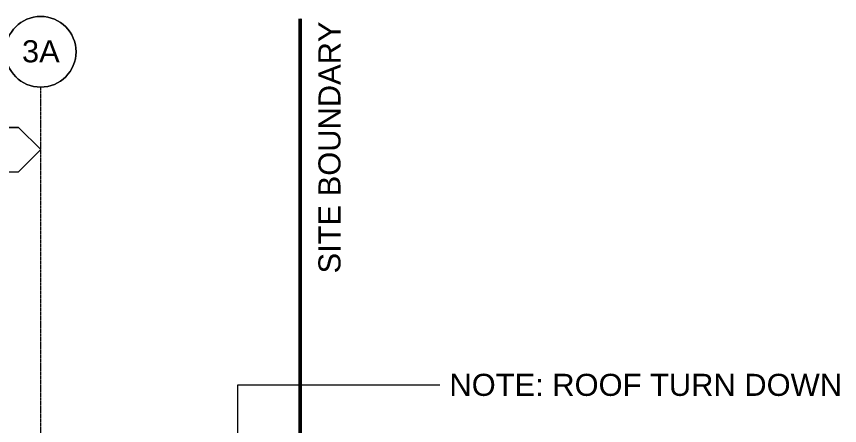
# Model space of a CAD drawing. Header units: millimetres. Extents: x -4612930 to -4329258, y -1064 to 30311.
# Drawn here: x -4538854 to -4520229, y 17642 to 26905 of the extents above; entities that cross this region are included whole.
import ezdxf

# ---------------------------------------------------------------- set-up
doc = ezdxf.new("R2010")
doc.units = ezdxf.units.MM
doc.linetypes.add('BOUNDARY', pattern=[16, 10, -3, 0, -3])
doc.linetypes.add('Grid Line', pattern=[21, 12, -3, 3, -3])
for name, color, linetype, lineweight in [('A-DETL', 90, 'Continuous', 18), ('A-DETL-GENF', 92, 'Continuous', 5), ('G-ANNO-TEXT', 231, 'Continuous', 5), ('S-GRID', 1, 'Continuous', 5), ('S-GRID-IDEN', 1, 'Continuous', 5)]:
    doc.layers.add(name, color=color, linetype=linetype, lineweight=lineweight)
doc.styles.add('Arial', font='arial.ttf', dxfattribs={"height": 500})

# ---------------------------------------------------------------- blocks, each defined once
blk = doc.blocks.new('Dimension - Grids _2D_ - 1-200-639481-SOUTH WEST')
at = {"layer": 'A-DETL-GENF'}
for p, q in [((-4577804.6142, 24390.2847), (-4578304.6142, 23890.2847)), ((-4578304.6142, 23890.2847), (-4577804.6142, 24390.2847)), ((-4558804.6142, 24390.2847), (-4577804.6142, 24390.2847)), ((-4577804.6142, 24390.2847), (-4558804.6142, 24390.2847)), ((-4558304.6142, 23890.2847), (-4558804.6142, 24390.2847)), ((-4558304.6142, 23890.2847), (-4558804.6142, 24390.2847)), ((-4578304.6142, 23890.2847), (-4577804.6142, 23390.2847)), ((-4578304.6142, 23890.2847), (-4577804.6142, 23390.2847)), ((-4558804.6142, 23390.2847), (-4558304.6142, 23890.2847)), ((-4558304.6142, 23890.2847), (-4558804.6142, 23390.2847)), ((-4577804.6142, 23390.2847), (-4558804.6142, 23390.2847)), ((-4577804.6142, 23390.2847), (-4558804.6142, 23390.2847))]:
    blk.add_line(p, q, dxfattribs=at)
blk = doc.blocks.new('Grid - A1-203820-SOUTH WEST')
at = {"layer": 'S-GRID-IDEN'}
blk.add_circle((-4578305, 26105), 800, dxfattribs=at)
for start, end in [(0, 180), (180, 0)]:
    blk.add_arc((-4578305, 26105), 800, start, end, dxfattribs=at)

msp = doc.modelspace()

# ---------------------------------------------------------------- linework, layer by layer
at = {"layer": 'A-DETL', "linetype": 'BOUNDARY', "lineweight": 50}
msp.add_line((-4532431, -639), (-4532431, 26861), dxfattribs=at)
at = {"layer": 'G-ANNO-TEXT', "color": 7}
for p, q in [((-4533843, 18564), (-4529277, 18564)), ((-4533843, 13455), (-4533843, 18564))]:
    msp.add_line(p, q, dxfattribs=at)
at = {"layer": 'S-GRID', "linetype": 'Grid Line'}
msp.add_line((-4538305, -610), (-4538305, 25305), dxfattribs=at)

# ---------------------------------------------------------------- block references
at = {"layer": 'A-DETL-GENF'}
msp.add_blockref('Dimension - Grids _2D_ - 1-200-639481-SOUTH WEST', (20000, 0), dxfattribs=at)
at = {"layer": 'S-GRID-IDEN'}
msp.add_blockref('Grid - A1-203820-SOUTH WEST', (40000, 0), dxfattribs=at)

# ---------------------------------------------------------------- texts
at = {"layer": 'G-ANNO-TEXT', "color": 7, "insert": (-4532021, 21086), "char_height": 500, "width": 6910.55, "attachment_point": 1, "rotation": 90, "style": 'Arial'}
msp.add_mtext('SITE BOUNDARY', dxfattribs=at)
at = {"layer": 'G-ANNO-TEXT', "color": 7, "insert": (-4529057, 18814), "char_height": 500, "width": 10822.78, "attachment_point": 1, "style": 'Arial'}
msp.add_mtext('NOTE: ROOF TURN DOWN', dxfattribs=at)
at = {"layer": 'S-GRID-IDEN', "insert": (-4538729, 26366), "char_height": 500, "width": 1026.16, "attachment_point": 1, "style": 'Arial'}
msp.add_mtext('3A', dxfattribs=at)

doc.saveas('drawing.dxf')
